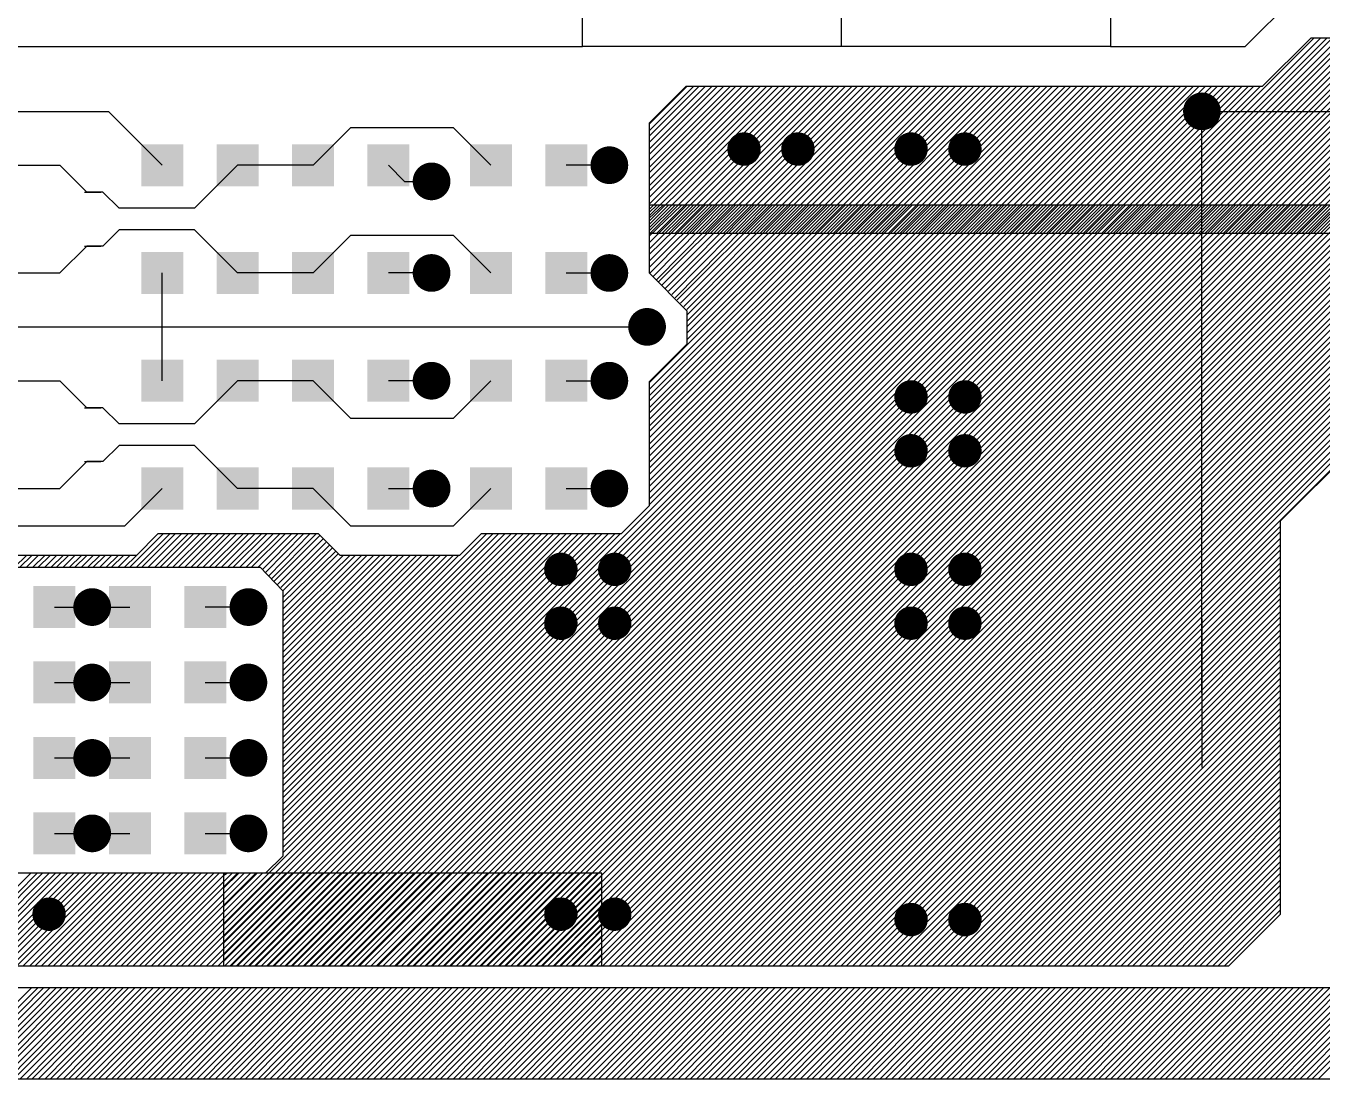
# Model space of a CAD drawing. Extents: x 295 to 953, y 10 to 290.
# Drawn here: x 759.2 to 809.6, y 85.5 to 126.5 of the extents above; entities that cross this region are included whole.
import ezdxf

# ---------------------------------------------------------------- set-up
doc = ezdxf.new("R2010")
doc.units = 0
doc.header["$LTSCALE"] = 5
doc.header["$MEASUREMENT"] = 0
doc.layers.get('0').update_dxf_attribs({"linetype": 'CONTINUOUS', "lineweight": 25})
doc.layers.add('ART01_PHO', color=7, linetype='CONTINUOUS')

msp = doc.modelspace()

# ---------------------------------------------------------------- linework, layer by layer
for points, const_width in [([(804.558, 123.138, 1), (805.291, 123.138, 1)], 0.733), ([(786.788, 121.671, 1), (787.438, 121.671, 1)], 0.65), ([(788.883, 121.671, 1), (789.533, 121.671, 1)], 0.65), ([(793.284, 121.671, 1), (793.934, 121.671, 1)], 0.65), ([(795.38, 121.671, 1), (796.029, 121.671, 1)], 0.65), ([(781.507, 121.043, 1), (782.241, 121.043, 1)], 0.733), ([(774.592, 120.414, 1), (775.326, 120.414, 1)], 0.733), ([(774.592, 116.852, 1), (775.326, 116.852, 1)], 0.733), ([(781.507, 116.852, 1), (782.241, 116.852, 1)], 0.733), ([(782.974, 114.756, 1), (783.708, 114.756, 1)], 0.733), ([(774.592, 112.661, 1), (775.326, 112.661, 1)], 0.733), ([(781.507, 112.661, 1), (782.241, 112.661, 1)], 0.733), ([(793.284, 112.032, 1), (793.934, 112.032, 1)], 0.65), ([(795.38, 112.032, 1), (796.029, 112.032, 1)], 0.65), ([(793.284, 109.936, 1), (793.934, 109.936, 1)], 0.65), ([(795.38, 109.936, 1), (796.029, 109.936, 1)], 0.65), ([(774.592, 108.47, 1), (775.326, 108.47, 1)], 0.733), ([(781.507, 108.47, 1), (782.241, 108.47, 1)], 0.733), ([(779.663, 105.326, 1), (780.313, 105.326, 1)], 0.65), ([(781.759, 105.326, 1), (782.408, 105.326, 1)], 0.65), ([(793.284, 105.326, 1), (793.934, 105.326, 1)], 0.65), ([(795.38, 105.326, 1), (796.029, 105.326, 1)], 0.65), ([(761.39, 103.859, 1), (762.124, 103.859, 1)], 0.733), ([(767.467, 103.859, 1), (768.201, 103.859, 1)], 0.733), ([(779.663, 103.231, 1), (780.313, 103.231, 1)], 0.65), ([(781.759, 103.231, 1), (782.408, 103.231, 1)], 0.65), ([(793.284, 103.231, 1), (793.934, 103.231, 1)], 0.65), ([(795.38, 103.231, 1), (796.029, 103.231, 1)], 0.65), ([(761.39, 100.926, 1), (762.124, 100.926, 1)], 0.733), ([(767.467, 100.926, 1), (768.201, 100.926, 1)], 0.733), ([(761.39, 97.992, 1), (762.124, 97.992, 1)], 0.733), ([(767.467, 97.992, 1), (768.201, 97.992, 1)], 0.733), ([(761.39, 95.058, 1), (762.124, 95.058, 1)], 0.733), ([(767.467, 95.058, 1), (768.201, 95.058, 1)], 0.733), ([(759.756, 91.915, 1), (760.406, 91.915, 1)], 0.65), ([(779.663, 91.915, 1), (780.313, 91.915, 1)], 0.65), ([(781.759, 91.915, 1), (782.408, 91.915, 1)], 0.65), ([(793.284, 91.706, 1), (793.934, 91.706, 1)], 0.65), ([(795.38, 91.706, 1), (796.029, 91.706, 1)], 0.65)]:
    msp.add_lwpolyline(points, format="xyb", close=True, dxfattribs=dict(const_width=const_width))
for points in [[(765.299, 121.86), (765.299, 120.225), (763.664, 121.86), (763.664, 120.225)], [(768.232, 121.86), (768.232, 120.225), (766.598, 121.86), (766.598, 120.225)], [(771.166, 121.86), (771.166, 120.225), (769.532, 121.86), (769.532, 120.225)], [(774.1, 121.86), (774.1, 120.225), (772.465, 121.86), (772.465, 120.225)], [(778.081, 121.86), (778.081, 120.225), (776.447, 121.86), (776.447, 120.225)], [(781.015, 121.86), (781.015, 120.225), (779.38, 121.86), (779.38, 120.225)], [(765.299, 117.669), (765.299, 116.034), (763.664, 117.669), (763.664, 116.034)], [(768.232, 117.669), (768.232, 116.034), (766.598, 117.669), (766.598, 116.034)], [(771.166, 117.669), (771.166, 116.034), (769.532, 117.669), (769.532, 116.034)], [(774.1, 117.669), (774.1, 116.034), (772.465, 117.669), (772.465, 116.034)], [(778.081, 117.669), (778.081, 116.034), (776.447, 117.669), (776.447, 116.034)], [(781.015, 117.669), (781.015, 116.034), (779.38, 117.669), (779.38, 116.034)], [(765.299, 113.478), (765.299, 111.843), (763.664, 113.478), (763.664, 111.843)], [(768.232, 113.478), (768.232, 111.843), (766.598, 113.478), (766.598, 111.843)], [(771.166, 113.478), (771.166, 111.843), (769.532, 113.478), (769.532, 111.843)], [(774.1, 113.478), (774.1, 111.843), (772.465, 113.478), (772.465, 111.843)], [(778.081, 113.478), (778.081, 111.843), (776.447, 113.478), (776.447, 111.843)], [(781.015, 113.478), (781.015, 111.843), (779.38, 113.478), (779.38, 111.843)], [(765.299, 109.287), (765.299, 107.652), (763.664, 109.287), (763.664, 107.652)], [(768.232, 109.287), (768.232, 107.652), (766.598, 109.287), (766.598, 107.652)], [(771.166, 109.287), (771.166, 107.652), (769.532, 109.287), (769.532, 107.652)], [(774.1, 109.287), (774.1, 107.652), (772.465, 109.287), (772.465, 107.652)], [(778.081, 109.287), (778.081, 107.652), (776.447, 109.287), (776.447, 107.652)], [(781.015, 109.287), (781.015, 107.652), (779.38, 109.287), (779.38, 107.652)], [(761.108, 104.677), (761.108, 103.042), (759.473, 104.677), (759.473, 103.042)], [(764.041, 104.677), (764.041, 103.042), (762.407, 104.677), (762.407, 103.042)], [(766.975, 104.677), (766.975, 103.042), (765.341, 104.677), (765.341, 103.042)], [(761.108, 101.743), (761.108, 100.109), (759.473, 101.743), (759.473, 100.109)], [(764.041, 101.743), (764.041, 100.109), (762.407, 101.743), (762.407, 100.109)], [(766.975, 101.743), (766.975, 100.109), (765.341, 101.743), (765.341, 100.109)], [(761.108, 98.809), (761.108, 97.175), (759.473, 98.809), (759.473, 97.175)], [(764.041, 98.809), (764.041, 97.175), (762.407, 98.809), (762.407, 97.175)], [(766.975, 98.809), (766.975, 97.175), (765.341, 98.809), (765.341, 97.175)], [(761.108, 95.876), (761.108, 94.241), (759.473, 95.876), (759.473, 94.241)], [(764.041, 95.876), (764.041, 94.241), (762.407, 95.876), (762.407, 94.241)], [(766.975, 95.876), (766.975, 94.241), (765.341, 95.876), (765.341, 94.241)]]:
    msp.add_solid(points)
at = {"layer": 'ART01_PHO', "color": 7}
for p, q in [((780.826, 125.653), (780.826, 127.748)), ((790.885, 127.748), (790.885, 125.653)), ((801.362, 127.748), (801.362, 125.653)), ((806.601, 125.653), (808.487, 127.539)), ((758.195, 125.653), (780.826, 125.653)), ((790.885, 125.653), (780.826, 125.653)), ((801.362, 125.653), (790.885, 125.653)), ((801.362, 125.653), (806.601, 125.653)), ((801.697, 118.402), (809.283, 125.988)), ((801.949, 118.402), (809.535, 125.988)), ((802.2, 118.402), (809.786, 125.988)), ((802.41, 118.402), (809.996, 125.988)), ((802.661, 118.402), (810.247, 125.988)), ((802.913, 118.402), (810.499, 125.988)), ((803.122, 118.402), (810.708, 125.988)), ((803.374, 118.402), (810.96, 125.988)), ((803.625, 118.402), (811.211, 125.988)), ((803.835, 118.402), (811.421, 125.988)), ((804.086, 118.402), (811.672, 125.988)), ((804.338, 118.402), (811.923, 125.988)), ((804.547, 118.402), (812.133, 125.988)), ((804.799, 118.402), (812.384, 125.988)), ((805.05, 118.402), (812.636, 125.988)), ((805.26, 118.402), (812.845, 125.988)), ((805.511, 118.402), (813.097, 125.988)), ((805.763, 118.402), (813.348, 125.988)), ((805.972, 118.402), (813.558, 125.988)), ((806.224, 118.402), (813.809, 125.988)), ((806.475, 118.402), (814.061, 125.988)), ((806.685, 118.402), (814.27, 125.988)), ((806.936, 118.402), (814.522, 125.988)), ((807.188, 118.402), (814.773, 125.988)), ((809.157, 125.988), (807.271, 124.102)), ((807.397, 118.402), (814.983, 125.988)), ((807.649, 118.402), (815.234, 125.988)), ((807.9, 118.402), (815.486, 125.988)), ((808.11, 118.402), (815.695, 125.988)), ((808.361, 118.402), (815.947, 125.988)), ((808.613, 118.402), (816.198, 125.988)), ((808.822, 118.402), (816.408, 125.988)), ((809.074, 118.402), (816.659, 125.988)), ((817.33, 125.988), (809.157, 125.988)), ((809.283, 118.402), (816.869, 125.988)), ((809.535, 118.402), (817.12, 125.988)), ((783.425, 122.635), (784.892, 124.102)), ((783.425, 122.384), (785.143, 124.102)), ((783.425, 122.174), (785.353, 124.102)), ((783.425, 121.923), (785.604, 124.102)), ((783.425, 121.671), (785.855, 124.102)), ((783.425, 121.462), (786.065, 124.102)), ((783.425, 121.21), (786.316, 124.102)), ((783.425, 120.959), (786.568, 124.102)), ((783.425, 120.749), (786.777, 124.102)), ((783.425, 120.498), (787.029, 124.102)), ((783.425, 120.246), (787.28, 124.102)), ((783.425, 120.037), (787.49, 124.102)), ((783.425, 119.785), (787.741, 124.102)), ((783.425, 119.534), (787.993, 124.102)), ((783.425, 119.324), (788.202, 124.102)), ((783.425, 119.073), (788.454, 124.102)), ((783.425, 118.863), (788.705, 124.102)), ((783.425, 118.612), (788.915, 124.102)), ((784.85, 124.102), (783.425, 122.677)), ((783.467, 118.402), (789.166, 124.102)), ((783.718, 118.402), (789.418, 124.102)), ((783.928, 118.402), (789.627, 124.102)), ((784.179, 118.402), (789.879, 124.102)), ((784.431, 118.402), (790.13, 124.102)), ((784.64, 118.402), (790.34, 124.102)), ((807.271, 124.102), (784.85, 124.102)), ((784.892, 118.402), (790.591, 124.102)), ((785.101, 118.402), (790.801, 124.102)), ((785.353, 118.402), (791.052, 124.102)), ((785.604, 118.402), (791.304, 124.102)), ((785.814, 118.402), (791.513, 124.102)), ((786.065, 118.402), (791.765, 124.102)), ((786.316, 118.402), (792.016, 124.102)), ((786.526, 118.402), (792.226, 124.102)), ((786.777, 118.402), (792.477, 124.102)), ((787.029, 118.402), (792.729, 124.102)), ((787.238, 118.402), (792.938, 124.102)), ((787.49, 118.402), (793.19, 124.102)), ((787.741, 118.402), (793.441, 124.102)), ((787.951, 118.402), (793.651, 124.102)), ((788.202, 118.402), (793.902, 124.102)), ((788.454, 118.402), (794.154, 124.102)), ((788.663, 118.402), (794.363, 124.102)), ((788.915, 118.402), (794.615, 124.102)), ((789.166, 118.402), (794.866, 124.102)), ((789.376, 118.402), (795.076, 124.102)), ((789.627, 118.402), (795.327, 124.102)), ((789.879, 118.402), (795.579, 124.102)), ((790.088, 118.402), (795.788, 124.102)), ((790.34, 118.402), (796.04, 124.102)), ((790.591, 118.402), (796.291, 124.102)), ((790.801, 118.402), (796.501, 124.102)), ((791.052, 118.402), (796.752, 124.102)), ((791.304, 118.402), (797.004, 124.102)), ((791.513, 118.402), (797.213, 124.102)), ((791.765, 118.402), (797.465, 124.102)), ((792.016, 118.402), (797.716, 124.102)), ((792.226, 118.402), (797.926, 124.102)), ((792.477, 118.402), (798.177, 124.102)), ((792.729, 118.402), (798.428, 124.102)), ((792.938, 118.402), (798.638, 124.102)), ((793.19, 118.402), (798.889, 124.102)), ((793.399, 118.402), (799.099, 124.102)), ((793.651, 118.402), (799.35, 124.102)), ((793.902, 118.402), (799.602, 124.102)), ((794.112, 118.402), (799.811, 124.102)), ((794.363, 118.402), (800.063, 124.102)), ((794.615, 118.402), (800.314, 124.102)), ((794.824, 118.402), (800.524, 124.102)), ((795.076, 118.402), (800.775, 124.102)), ((795.327, 118.402), (801.027, 124.102)), ((795.537, 118.402), (801.236, 124.102)), ((795.788, 118.402), (801.488, 124.102)), ((796.04, 118.402), (801.739, 124.102)), ((796.249, 118.402), (801.949, 124.102)), ((796.501, 118.402), (802.2, 124.102)), ((796.752, 118.402), (802.452, 124.102)), ((796.962, 118.402), (802.661, 124.102)), ((797.213, 118.402), (802.913, 124.102)), ((797.465, 118.402), (803.164, 124.102)), ((797.674, 118.402), (803.374, 124.102)), ((797.926, 118.402), (803.625, 124.102)), ((798.177, 118.402), (803.877, 124.102)), ((798.387, 118.402), (804.086, 124.102)), ((798.638, 118.402), (804.338, 124.102)), ((798.889, 118.402), (804.589, 124.102)), ((799.099, 118.402), (804.799, 124.102)), ((799.35, 118.402), (805.05, 124.102)), ((799.602, 118.402), (805.302, 124.102)), ((799.811, 118.402), (805.511, 124.102)), ((800.063, 118.402), (805.763, 124.102)), ((800.314, 118.402), (806.014, 124.102)), ((800.524, 118.402), (806.224, 124.102)), ((800.775, 118.402), (806.475, 124.102)), ((801.027, 118.402), (806.727, 124.102)), ((801.236, 118.402), (806.936, 124.102)), ((801.488, 118.402), (807.188, 124.102)), ((755.471, 123.138), (762.386, 123.138)), ((762.386, 123.138), (764.481, 121.043)), ((804.925, 100.507), (804.925, 123.138)), ((804.925, 123.138), (819.383, 123.138)), ((783.425, 122.677), (783.425, 118.402)), ((770.349, 121.043), (771.816, 122.509)), ((771.816, 122.509), (775.797, 122.509)), ((775.797, 122.509), (777.264, 121.043)), ((755.471, 121.043), (760.5, 121.043)), ((760.5, 121.043), (761.548, 119.995)), ((767.415, 121.043), (765.739, 119.366)), ((770.349, 121.043), (767.415, 121.043)), ((773.282, 121.043), (773.911, 120.414)), ((781.874, 121.043), (780.198, 121.043)), ((761.464, 119.995), (762.092, 119.995)), ((761.757, 119.995), (761.548, 119.995)), ((762.176, 119.995), (761.757, 119.995)), ((762.805, 119.366), (762.176, 119.995)), ((773.911, 120.414), (774.959, 120.414)), ((766.87, 91.035), (795.327, 119.492)), ((766.87, 90.784), (795.579, 119.492)), ((766.87, 90.574), (795.788, 119.492)), ((766.87, 90.323), (796.04, 119.492)), ((766.87, 90.071), (796.291, 119.492)), ((766.912, 89.903), (796.501, 119.492)), ((767.164, 89.903), (796.752, 119.492)), ((767.415, 89.903), (797.004, 119.492)), ((767.625, 89.903), (797.213, 119.492)), ((767.876, 89.903), (797.465, 119.492)), ((768.128, 89.903), (797.716, 119.492)), ((768.337, 89.903), (797.926, 119.492)), ((768.589, 89.903), (798.177, 119.492)), ((768.84, 89.903), (798.428, 119.492)), ((769.05, 89.903), (798.638, 119.492)), ((769.301, 89.903), (798.889, 119.492)), ((769.552, 89.903), (799.141, 119.492)), ((769.762, 89.903), (799.35, 119.492)), ((770.013, 89.903), (799.602, 119.492)), ((770.265, 89.903), (799.853, 119.492)), ((770.474, 89.903), (800.063, 119.492)), ((770.726, 89.903), (800.314, 119.492)), ((770.977, 89.903), (800.566, 119.492)), ((771.187, 89.903), (800.775, 119.492)), ((771.438, 89.903), (801.027, 119.492)), ((771.69, 89.903), (801.278, 119.492)), ((771.899, 89.903), (801.488, 119.492)), ((772.151, 89.903), (801.739, 119.492)), ((772.36, 89.903), (801.949, 119.492)), ((772.612, 89.903), (802.2, 119.492)), ((772.863, 89.903), (802.452, 119.492)), ((773.073, 89.903), (802.661, 119.492)), ((773.324, 89.903), (802.913, 119.492)), ((773.576, 89.903), (803.164, 119.492)), ((773.785, 89.903), (803.374, 119.492)), ((774.037, 89.903), (803.625, 119.492)), ((774.288, 89.903), (803.877, 119.492)), ((774.498, 89.903), (804.086, 119.492)), ((774.749, 89.903), (804.338, 119.492)), ((775.001, 89.903), (804.589, 119.492)), ((775.21, 89.903), (804.799, 119.492)), ((775.462, 89.903), (805.05, 119.492)), ((775.713, 89.903), (805.302, 119.492)), ((775.923, 89.903), (805.511, 119.492)), ((776.174, 89.903), (805.763, 119.492)), ((776.426, 89.903), (806.014, 119.492)), ((776.635, 89.903), (806.224, 119.492)), ((776.887, 89.903), (806.475, 119.492)), ((777.138, 89.903), (806.727, 119.492)), ((777.348, 89.903), (806.936, 119.492)), ((777.599, 89.903), (807.188, 119.492)), ((777.851, 89.903), (807.439, 119.492)), ((778.06, 89.903), (807.649, 119.492)), ((778.312, 89.903), (807.9, 119.492)), ((778.563, 89.903), (808.152, 119.492)), ((778.773, 89.903), (808.361, 119.492)), ((779.024, 89.903), (808.613, 119.492)), ((779.276, 89.903), (808.864, 119.492)), ((779.485, 89.903), (809.074, 119.492)), ((779.737, 89.903), (809.325, 119.492)), ((779.988, 89.903), (809.577, 119.492)), ((780.198, 89.903), (809.786, 119.492)), ((780.449, 89.903), (810.038, 119.492)), ((780.659, 89.903), (810.247, 119.492)), ((780.91, 89.903), (810.499, 119.492)), ((781.162, 89.903), (810.75, 119.492)), ((781.371, 89.903), (810.96, 119.492)), ((781.623, 89.903), (811.211, 119.492)), ((781.874, 89.903), (811.462, 119.492)), ((782.084, 89.903), (811.672, 119.492)), ((782.335, 89.903), (811.923, 119.492)), ((782.586, 89.903), (812.175, 119.492)), ((782.796, 89.903), (812.384, 119.492)), ((783.047, 89.903), (812.636, 119.492)), ((783.299, 89.903), (812.887, 119.492)), ((783.425, 119.45), (783.467, 119.492)), ((783.425, 119.199), (783.718, 119.492)), ((783.425, 118.989), (783.97, 119.492)), ((783.425, 118.738), (784.179, 119.492)), ((783.425, 118.486), (784.431, 119.492)), ((783.425, 118.277), (784.682, 119.492)), ((783.425, 118.025), (784.892, 119.492)), ((783.425, 117.774), (785.143, 119.492)), ((783.425, 117.564), (785.394, 119.492)), ((783.425, 117.313), (785.604, 119.492)), ((783.425, 117.061), (785.855, 119.492)), ((783.425, 112.577), (790.34, 119.492)), ((783.425, 112.325), (790.591, 119.492)), ((783.425, 112.074), (790.843, 119.492)), ((783.425, 111.864), (791.052, 119.492)), ((783.425, 111.613), (791.304, 119.492)), ((783.425, 111.403), (791.555, 119.492)), ((783.425, 111.152), (791.765, 119.492)), ((783.425, 110.9), (792.016, 119.492)), ((783.425, 110.691), (792.268, 119.492)), ((783.425, 110.439), (792.477, 119.492)), ((783.425, 110.188), (792.729, 119.492)), ((783.425, 109.978), (792.98, 119.492)), ((783.425, 109.727), (793.19, 119.492)), ((783.425, 109.475), (793.441, 119.492)), ((783.425, 109.266), (793.651, 119.492)), ((783.425, 109.014), (793.902, 119.492)), ((783.425, 108.763), (794.154, 119.492)), ((783.425, 108.553), (794.363, 119.492)), ((783.425, 108.302), (794.615, 119.492)), ((783.425, 108.05), (794.866, 119.492)), ((783.425, 107.841), (795.076, 119.492)), ((783.425, 119.492), (783.425, 116.852)), ((825.167, 119.492), (783.425, 119.492)), ((783.467, 116.852), (786.065, 119.492)), ((783.508, 89.903), (813.097, 119.492)), ((783.592, 116.726), (786.316, 119.492)), ((783.718, 116.6), (786.568, 119.492)), ((783.76, 89.903), (813.348, 119.492)), ((783.802, 116.516), (786.777, 119.492)), ((783.928, 116.391), (787.029, 119.492)), ((784.011, 89.903), (813.6, 119.492)), ((784.053, 116.265), (787.28, 119.492)), ((784.179, 116.139), (787.49, 119.492)), ((784.221, 89.903), (813.809, 119.492)), ((784.305, 116.013), (787.741, 119.492)), ((784.431, 115.888), (787.993, 119.492)), ((784.472, 89.903), (814.061, 119.492)), ((784.514, 115.804), (788.202, 119.492)), ((784.64, 115.678), (788.454, 119.492)), ((784.724, 89.903), (814.312, 119.492)), ((784.766, 115.552), (788.705, 119.492)), ((784.892, 115.427), (788.915, 119.492)), ((784.892, 115.217), (789.166, 119.492)), ((784.892, 114.966), (789.418, 119.492)), ((784.892, 114.756), (789.627, 119.492)), ((784.892, 114.505), (789.879, 119.492)), ((784.892, 114.253), (790.13, 119.492)), ((784.933, 89.903), (814.522, 119.492)), ((785.185, 89.903), (814.773, 119.492)), ((785.436, 89.903), (815.025, 119.492)), ((785.646, 89.903), (815.234, 119.492)), ((785.897, 89.903), (815.486, 119.492)), ((786.149, 89.903), (815.737, 119.492)), ((786.358, 89.903), (815.947, 119.492)), ((786.61, 89.903), (816.198, 119.492)), ((786.861, 89.903), (816.45, 119.492)), ((787.071, 89.903), (816.659, 119.492)), ((787.322, 89.903), (816.911, 119.492)), ((787.574, 89.903), (817.162, 119.492)), ((787.783, 89.903), (817.372, 119.492)), ((788.035, 89.903), (817.623, 119.492)), ((788.244, 89.903), (817.833, 119.492)), ((788.496, 89.903), (818.084, 119.492)), ((788.747, 89.903), (818.336, 119.492)), ((788.957, 89.903), (818.545, 119.492)), ((789.208, 89.903), (818.797, 119.492)), ((789.46, 89.903), (819.048, 119.492)), ((789.669, 89.903), (819.258, 119.492)), ((789.921, 89.903), (819.509, 119.492)), ((790.172, 89.903), (819.761, 119.492)), ((790.382, 89.903), (819.97, 119.492)), ((790.633, 89.903), (820.222, 119.492)), ((765.739, 119.366), (762.805, 119.366)), ((762.805, 118.528), (762.176, 117.899)), ((765.739, 118.528), (762.805, 118.528)), ((767.415, 116.852), (765.739, 118.528)), ((770.349, 116.852), (771.816, 118.318)), ((771.816, 118.318), (775.797, 118.318)), ((775.797, 118.318), (777.264, 116.852)), ((783.425, 118.402), (825.167, 118.402)), ((760.5, 116.852), (761.548, 117.899)), ((761.464, 117.899), (762.092, 117.899)), ((761.757, 117.899), (761.548, 117.899)), ((762.176, 117.899), (761.757, 117.899)), ((755.471, 116.852), (760.5, 116.852)), ((764.481, 112.661), (764.481, 116.852)), ((770.349, 116.852), (767.415, 116.852)), ((774.959, 116.852), (773.282, 116.852)), ((780.198, 116.852), (781.874, 116.852)), ((783.425, 116.852), (784.892, 115.385)), ((784.892, 115.385), (784.892, 114.086)), ((755.471, 114.756), (783.341, 114.756)), ((784.892, 114.086), (783.425, 112.619)), ((755.471, 112.661), (760.5, 112.661)), ((760.5, 112.661), (761.548, 111.613)), ((767.415, 112.661), (765.739, 110.984)), ((770.349, 112.661), (767.415, 112.661)), ((771.816, 111.194), (770.349, 112.661)), ((774.959, 112.661), (773.282, 112.661)), ((777.264, 112.661), (775.797, 111.194)), ((780.198, 112.661), (781.874, 112.661)), ((783.425, 112.619), (783.425, 107.799)), ((761.464, 111.613), (762.092, 111.613)), ((761.757, 111.613), (761.548, 111.613)), ((762.176, 111.613), (761.757, 111.613)), ((762.805, 110.984), (762.176, 111.613)), ((765.739, 110.984), (762.805, 110.984)), ((775.797, 111.194), (771.816, 111.194)), ((762.805, 110.146), (762.176, 109.517)), ((765.739, 110.146), (762.805, 110.146)), ((767.415, 108.47), (765.739, 110.146)), ((807.984, 107.212), (810.792, 110.02)), ((760.5, 108.47), (761.548, 109.517)), ((761.464, 109.517), (762.092, 109.517)), ((761.757, 109.517), (761.548, 109.517)), ((762.176, 109.517), (761.757, 109.517)), ((755.471, 108.47), (760.5, 108.47)), ((764.481, 108.47), (763.015, 107.003)), ((770.349, 108.47), (767.415, 108.47)), ((771.816, 107.003), (770.349, 108.47)), ((773.282, 108.47), (774.959, 108.47)), ((777.264, 108.47), (775.797, 107.003)), ((780.198, 108.47), (781.874, 108.47)), ((783.425, 107.799), (782.335, 106.709)), ((763.015, 107.003), (753.166, 107.003)), ((775.797, 107.003), (771.816, 107.003)), ((790.885, 89.903), (807.984, 107.003)), ((807.984, 91.915), (807.984, 107.212)), ((763.224, 105.41), (764.523, 106.709)), ((763.476, 105.41), (764.775, 106.709)), ((764.314, 106.709), (763.476, 105.871)), ((763.685, 105.41), (764.984, 106.709)), ((763.937, 105.41), (765.236, 106.709)), ((764.188, 105.41), (765.487, 106.709)), ((770.558, 106.709), (764.314, 106.709)), ((764.398, 105.41), (765.697, 106.709)), ((764.649, 105.41), (765.948, 106.709)), ((764.9, 105.41), (766.2, 106.709)), ((765.11, 105.41), (766.409, 106.709)), ((765.361, 105.41), (766.661, 106.709)), ((765.613, 105.41), (766.912, 106.709)), ((765.822, 105.41), (767.122, 106.709)), ((766.074, 105.41), (767.373, 106.709)), ((766.325, 105.41), (767.625, 106.709)), ((766.535, 105.41), (767.834, 106.709)), ((766.786, 105.41), (768.086, 106.709)), ((766.87, 91.748), (781.832, 106.709)), ((766.87, 91.496), (782.084, 106.709)), ((766.87, 91.286), (782.293, 106.709)), ((767.038, 105.41), (768.337, 106.709)), ((767.247, 105.41), (768.547, 106.709)), ((767.499, 105.41), (768.798, 106.709)), ((767.75, 105.41), (769.05, 106.709)), ((767.96, 105.41), (769.259, 106.709)), ((768.211, 105.41), (769.511, 106.709)), ((768.379, 105.326), (769.762, 106.709)), ((768.505, 105.201), (769.972, 106.709)), ((768.63, 105.075), (770.223, 106.709)), ((768.714, 104.949), (770.474, 106.709)), ((768.84, 104.865), (770.6, 106.626)), ((768.966, 104.74), (770.726, 106.5)), ((769.175, 98.788), (777.096, 106.709)), ((769.175, 98.537), (777.348, 106.709)), ((769.175, 98.327), (777.557, 106.709)), ((769.175, 98.076), (777.809, 106.709)), ((769.175, 97.824), (778.06, 106.709)), ((769.175, 97.615), (778.27, 106.709)), ((769.175, 97.363), (778.521, 106.709)), ((769.175, 97.154), (778.773, 106.709)), ((769.175, 96.902), (778.982, 106.709)), ((769.175, 96.651), (779.234, 106.709)), ((769.175, 96.441), (779.485, 106.709)), ((769.175, 96.19), (779.695, 106.709)), ((769.175, 95.939), (779.946, 106.709)), ((769.175, 95.729), (780.198, 106.709)), ((769.175, 95.478), (780.407, 106.709)), ((769.175, 95.226), (780.659, 106.709)), ((769.175, 95.016), (780.868, 106.709)), ((769.175, 94.765), (781.12, 106.709)), ((769.175, 94.514), (781.371, 106.709)), ((769.175, 94.304), (781.581, 106.709)), ((771.397, 105.871), (770.558, 106.709)), ((776.887, 106.709), (776.049, 105.871)), ((782.335, 106.709), (776.887, 106.709)), ((791.094, 89.903), (807.984, 106.793)), ((791.346, 89.903), (807.984, 106.542)), ((769.091, 104.614), (770.852, 106.374)), ((769.175, 104.488), (770.977, 106.248)), ((769.175, 104.237), (771.103, 106.165)), ((769.175, 104.027), (771.229, 106.039)), ((769.175, 103.776), (771.313, 105.913)), ((791.597, 89.903), (807.984, 106.29)), ((791.807, 89.903), (807.984, 106.081)), ((763.476, 105.871), (752.327, 105.871)), ((756.309, 105.41), (768.295, 105.41)), ((758.74, 105.41), (759.201, 105.871)), ((758.949, 105.41), (759.41, 105.871)), ((759.201, 105.41), (759.662, 105.871)), ((759.452, 105.41), (759.913, 105.871)), ((759.662, 105.41), (760.123, 105.871)), ((759.913, 105.41), (760.374, 105.871)), ((760.165, 105.41), (760.626, 105.871)), ((760.374, 105.41), (760.835, 105.871)), ((760.626, 105.41), (761.087, 105.871)), ((760.877, 105.41), (761.338, 105.871)), ((761.087, 105.41), (761.548, 105.871)), ((761.338, 105.41), (761.799, 105.871)), ((761.59, 105.41), (762.051, 105.871)), ((761.799, 105.41), (762.26, 105.871)), ((762.051, 105.41), (762.512, 105.871)), ((762.302, 105.41), (762.763, 105.871)), ((762.512, 105.41), (762.973, 105.871)), ((762.763, 105.41), (763.224, 105.871)), ((763.015, 105.41), (763.476, 105.871)), ((768.295, 105.41), (769.175, 104.488)), ((769.175, 103.524), (771.522, 105.871)), ((769.175, 103.315), (771.774, 105.871)), ((769.175, 103.063), (771.983, 105.871)), ((769.175, 102.812), (772.235, 105.871)), ((769.175, 102.602), (772.444, 105.871)), ((769.175, 102.351), (772.696, 105.871)), ((769.175, 102.099), (772.947, 105.871)), ((769.175, 101.89), (773.157, 105.871)), ((769.175, 101.638), (773.408, 105.871)), ((769.175, 101.387), (773.66, 105.871)), ((769.175, 101.177), (773.869, 105.871)), ((769.175, 100.926), (774.121, 105.871)), ((769.175, 100.674), (774.372, 105.871)), ((769.175, 100.465), (774.582, 105.871)), ((769.175, 100.213), (774.833, 105.871)), ((769.175, 99.962), (775.085, 105.871)), ((769.175, 99.752), (775.294, 105.871)), ((769.175, 99.501), (775.546, 105.871)), ((769.175, 99.249), (775.797, 105.871)), ((769.175, 99.04), (776.007, 105.871)), ((776.049, 105.871), (771.397, 105.871)), ((792.058, 89.903), (807.984, 105.829)), ((792.31, 89.903), (807.984, 105.578)), ((792.519, 89.903), (807.984, 105.368)), ((792.771, 89.903), (807.984, 105.117)), ((769.175, 104.488), (769.175, 94.178)), ((793.022, 89.903), (807.984, 104.865)), ((793.232, 89.903), (807.984, 104.656)), ((793.483, 89.903), (807.984, 104.404)), ((793.735, 89.903), (807.984, 104.195)), ((793.944, 89.903), (807.984, 103.943)), ((760.29, 103.859), (763.224, 103.859)), ((767.834, 103.859), (766.158, 103.859)), ((794.196, 89.903), (807.984, 103.692)), ((794.447, 89.903), (807.984, 103.482)), ((804.925, 103.398), (804.925, 97.615)), ((794.657, 89.903), (807.984, 103.231)), ((794.908, 89.903), (807.984, 102.979)), ((795.159, 89.903), (807.984, 102.77)), ((795.369, 89.903), (807.984, 102.518)), ((795.62, 89.903), (807.984, 102.267)), ((795.872, 89.903), (807.984, 102.057)), ((796.081, 89.903), (807.984, 101.806)), ((796.333, 89.903), (807.984, 101.554)), ((796.543, 89.903), (807.984, 101.345)), ((760.29, 100.926), (763.224, 100.926)), ((766.158, 100.926), (767.834, 100.926)), ((796.794, 89.903), (807.984, 101.093)), ((797.045, 89.903), (807.984, 100.842)), ((797.255, 89.903), (807.984, 100.632)), ((797.506, 89.903), (807.984, 100.381)), ((797.758, 89.903), (807.984, 100.13)), ((797.967, 89.903), (807.984, 99.92)), ((798.219, 89.903), (807.984, 99.668)), ((798.47, 89.903), (807.984, 99.417)), ((798.68, 89.903), (807.984, 99.207)), ((798.931, 89.903), (807.984, 98.956)), ((799.183, 89.903), (807.984, 98.705)), ((799.392, 89.903), (807.984, 98.495)), ((760.29, 97.992), (763.224, 97.992)), ((766.158, 97.992), (767.834, 97.992)), ((799.644, 89.903), (807.984, 98.244)), ((799.895, 89.903), (807.984, 97.992)), ((800.105, 89.903), (807.984, 97.783)), ((800.356, 89.903), (807.984, 97.531)), ((800.608, 89.903), (807.984, 97.28)), ((800.817, 89.903), (807.984, 97.07)), ((801.069, 89.903), (807.984, 96.819)), ((801.32, 89.903), (807.984, 96.567)), ((801.53, 89.903), (807.984, 96.358)), ((801.781, 89.903), (807.984, 96.106)), ((802.033, 89.903), (807.984, 95.897)), ((802.242, 89.903), (807.984, 95.645)), ((802.494, 89.903), (807.984, 95.394)), ((760.29, 95.058), (763.224, 95.058)), ((766.158, 95.058), (767.834, 95.058)), ((802.745, 89.903), (807.984, 95.184)), ((802.955, 89.903), (807.984, 94.933)), ((803.206, 89.903), (807.984, 94.681)), ((803.458, 89.903), (807.984, 94.472)), ((769.175, 94.178), (768.505, 93.508)), ((803.667, 89.903), (807.984, 94.22)), ((803.919, 89.903), (807.984, 93.969)), ((755.764, 89.903), (759.368, 93.508)), ((756.016, 89.903), (759.62, 93.508)), ((756.225, 89.903), (759.829, 93.508)), ((756.477, 89.903), (760.081, 93.508)), ((756.728, 89.903), (760.332, 93.508)), ((756.938, 89.903), (760.542, 93.508)), ((757.189, 89.903), (760.793, 93.508)), ((781.581, 93.508), (757.189, 93.508)), ((757.44, 89.903), (761.045, 93.508)), ((757.65, 89.903), (761.254, 93.508)), ((757.901, 89.903), (761.506, 93.508)), ((758.111, 89.903), (761.715, 93.508)), ((758.362, 89.903), (761.967, 93.508)), ((758.614, 89.903), (762.218, 93.508)), ((758.824, 89.903), (762.428, 93.508)), ((759.075, 89.903), (762.679, 93.508)), ((759.326, 89.903), (762.931, 93.508)), ((759.536, 89.903), (763.14, 93.508)), ((759.787, 89.903), (763.392, 93.508)), ((760.039, 89.903), (763.643, 93.508)), ((760.248, 89.903), (763.853, 93.508)), ((760.5, 89.903), (764.104, 93.508)), ((760.751, 89.903), (764.356, 93.508)), ((760.961, 89.903), (764.565, 93.508)), ((761.212, 89.903), (764.817, 93.508)), ((761.464, 89.903), (765.068, 93.508)), ((761.673, 89.903), (765.278, 93.508)), ((761.925, 89.903), (765.529, 93.508)), ((762.176, 89.903), (765.781, 93.508)), ((762.386, 89.903), (765.99, 93.508)), ((762.637, 89.903), (766.242, 93.508)), ((762.889, 89.903), (766.493, 93.508)), ((763.098, 89.903), (766.703, 93.508)), ((763.35, 89.903), (766.954, 93.508)), ((763.601, 89.903), (767.206, 93.508)), ((763.811, 89.903), (767.415, 93.508)), ((764.062, 89.903), (767.667, 93.508)), ((764.314, 89.903), (767.918, 93.508)), ((764.523, 89.903), (768.128, 93.508)), ((764.775, 89.903), (768.379, 93.508)), ((765.026, 89.903), (768.63, 93.508)), ((765.236, 89.903), (768.84, 93.508)), ((765.487, 89.903), (769.091, 93.508)), ((765.697, 89.903), (769.301, 93.508)), ((765.948, 89.903), (769.552, 93.508)), ((766.2, 89.903), (769.804, 93.508)), ((766.409, 89.903), (770.013, 93.508)), ((766.661, 89.903), (770.265, 93.508)), ((766.87, 93.424), (766.996, 93.508)), ((766.87, 93.172), (767.206, 93.508)), ((766.87, 92.921), (767.457, 93.508)), ((766.87, 92.711), (767.667, 93.508)), ((766.87, 92.46), (767.918, 93.508)), ((766.87, 92.209), (768.169, 93.508)), ((766.87, 91.999), (768.379, 93.508)), ((768.505, 93.508), (766.87, 93.508)), ((766.87, 93.508), (766.87, 89.903)), ((766.912, 89.903), (770.516, 93.508)), ((767.122, 89.903), (770.726, 93.508)), ((767.373, 89.903), (770.977, 93.508)), ((767.625, 89.903), (771.229, 93.508)), ((767.834, 89.903), (771.438, 93.508)), ((768.086, 89.903), (771.69, 93.508)), ((768.337, 89.903), (771.941, 93.508)), ((768.547, 89.903), (772.151, 93.508)), ((768.798, 89.903), (772.402, 93.508)), ((769.05, 89.903), (772.654, 93.508)), ((769.259, 89.903), (772.863, 93.508)), ((769.511, 89.903), (773.115, 93.508)), ((769.762, 89.903), (773.366, 93.508)), ((769.972, 89.903), (773.576, 93.508)), ((770.223, 89.903), (773.827, 93.508)), ((770.474, 89.903), (774.079, 93.508)), ((770.684, 89.903), (774.288, 93.508)), ((770.935, 89.903), (774.54, 93.508)), ((771.187, 89.903), (774.791, 93.508)), ((771.397, 89.903), (775.001, 93.508)), ((771.648, 89.903), (775.252, 93.508)), ((771.899, 89.903), (775.504, 93.508)), ((772.109, 89.903), (775.713, 93.508)), ((772.36, 89.903), (775.965, 93.508)), ((772.612, 89.903), (776.216, 93.508)), ((772.821, 89.903), (776.426, 93.508)), ((773.073, 89.903), (776.677, 93.508)), ((773.324, 89.903), (776.929, 93.508)), ((773.534, 89.903), (777.138, 93.508)), ((773.785, 89.903), (777.39, 93.508)), ((773.995, 89.903), (777.599, 93.508)), ((774.246, 89.903), (777.851, 93.508)), ((774.498, 89.903), (778.102, 93.508)), ((774.707, 89.903), (778.312, 93.508)), ((774.959, 89.903), (778.563, 93.508)), ((775.21, 89.903), (778.815, 93.508)), ((775.42, 89.903), (779.024, 93.508)), ((775.671, 89.903), (779.276, 93.508)), ((775.923, 89.903), (779.527, 93.508)), ((776.132, 89.903), (779.737, 93.508)), ((776.384, 89.903), (779.988, 93.508)), ((776.635, 89.903), (780.24, 93.508)), ((776.845, 89.903), (780.449, 93.508)), ((777.096, 89.903), (780.701, 93.508)), ((777.348, 89.903), (780.952, 93.508)), ((777.557, 89.903), (781.162, 93.508)), ((777.809, 89.903), (781.413, 93.508)), ((778.06, 89.903), (781.581, 93.424)), ((781.581, 89.903), (781.581, 93.508)), ((804.17, 89.903), (807.984, 93.759)), ((804.38, 89.903), (807.984, 93.508)), ((778.27, 89.903), (781.581, 93.214)), ((778.521, 89.903), (781.581, 92.963)), ((804.631, 89.903), (807.984, 93.256)), ((804.841, 89.903), (807.984, 93.047)), ((805.092, 89.903), (807.984, 92.795)), ((778.773, 89.903), (781.581, 92.711)), ((778.982, 89.903), (781.581, 92.502)), ((805.344, 89.903), (807.984, 92.544)), ((805.553, 89.903), (807.984, 92.334)), ((779.234, 89.903), (781.581, 92.25)), ((779.485, 89.903), (781.581, 92.041)), ((779.695, 89.903), (781.581, 91.789)), ((805.805, 89.903), (807.984, 92.083)), ((805.972, 89.903), (807.984, 91.915)), ((779.946, 89.903), (781.581, 91.538)), ((780.198, 89.903), (781.581, 91.328)), ((780.407, 89.903), (781.581, 91.077)), ((780.659, 89.903), (781.581, 90.825)), ((780.91, 89.903), (781.581, 90.616)), ((781.12, 89.903), (781.581, 90.364)), ((731.666, 89.903), (781.581, 89.903)), ((766.87, 89.903), (805.972, 89.903)), ((781.371, 89.903), (781.581, 90.113)), ((517.799, 89.065), (841.805, 89.065)), ((755.848, 85.503), (759.41, 89.065)), ((756.099, 85.503), (759.662, 89.065)), ((756.351, 85.503), (759.871, 89.065)), ((756.56, 85.503), (760.123, 89.065)), ((756.812, 85.503), (760.374, 89.065)), ((757.063, 85.503), (760.584, 89.065)), ((757.273, 85.503), (760.835, 89.065)), ((757.524, 85.503), (761.087, 89.065)), ((757.776, 85.503), (761.296, 89.065)), ((757.985, 85.503), (761.548, 89.065)), ((758.237, 85.503), (761.799, 89.065)), ((758.488, 85.503), (762.009, 89.065)), ((758.698, 85.503), (762.26, 89.065)), ((758.949, 85.503), (762.512, 89.065)), ((759.201, 85.503), (762.721, 89.065)), ((759.41, 85.503), (762.973, 89.065)), ((759.662, 85.503), (763.182, 89.065)), ((759.913, 85.503), (763.434, 89.065)), ((760.123, 85.503), (763.685, 89.065)), ((760.374, 85.503), (763.895, 89.065)), ((760.626, 85.503), (764.146, 89.065)), ((760.835, 85.503), (764.398, 89.065)), ((761.087, 85.503), (764.607, 89.065)), ((761.296, 85.503), (764.859, 89.065)), ((761.548, 85.503), (765.11, 89.065)), ((761.799, 85.503), (765.32, 89.065)), ((762.009, 85.503), (765.571, 89.065)), ((762.26, 85.503), (765.822, 89.065)), ((762.512, 85.503), (766.032, 89.065)), ((762.721, 85.503), (766.283, 89.065)), ((762.973, 85.503), (766.535, 89.065)), ((763.224, 85.503), (766.744, 89.065)), ((763.434, 85.503), (766.996, 89.065)), ((763.685, 85.503), (767.247, 89.065)), ((763.937, 85.503), (767.457, 89.065)), ((764.146, 85.503), (767.708, 89.065)), ((764.398, 85.503), (767.96, 89.065)), ((764.649, 85.503), (768.169, 89.065)), ((764.859, 85.503), (768.421, 89.065)), ((765.11, 85.503), (768.672, 89.065)), ((765.361, 85.503), (768.882, 89.065)), ((765.571, 85.503), (769.133, 89.065)), ((765.822, 85.503), (769.385, 89.065)), ((766.074, 85.503), (769.594, 89.065)), ((766.283, 85.503), (769.846, 89.065)), ((766.535, 85.503), (770.097, 89.065)), ((766.786, 85.503), (770.307, 89.065)), ((766.996, 85.503), (770.558, 89.065)), ((767.247, 85.503), (770.768, 89.065)), ((767.499, 85.503), (771.019, 89.065)), ((767.708, 85.503), (771.271, 89.065)), ((767.96, 85.503), (771.48, 89.065)), ((768.211, 85.503), (771.732, 89.065)), ((768.421, 85.503), (771.983, 89.065)), ((768.672, 85.503), (772.193, 89.065)), ((768.924, 85.503), (772.444, 89.065)), ((769.133, 85.503), (772.696, 89.065)), ((769.385, 85.503), (772.905, 89.065)), ((769.594, 85.503), (773.157, 89.065)), ((769.846, 85.503), (773.408, 89.065)), ((770.097, 85.503), (773.618, 89.065)), ((770.307, 85.503), (773.869, 89.065)), ((770.558, 85.503), (774.121, 89.065)), ((770.81, 85.503), (774.33, 89.065)), ((771.019, 85.503), (774.582, 89.065)), ((771.271, 85.503), (774.833, 89.065)), ((771.522, 85.503), (775.043, 89.065)), ((771.732, 85.503), (775.294, 89.065)), ((771.983, 85.503), (775.546, 89.065)), ((772.235, 85.503), (775.755, 89.065)), ((772.444, 85.503), (776.007, 89.065)), ((772.696, 85.503), (776.258, 89.065)), ((772.947, 85.503), (776.468, 89.065)), ((773.157, 85.503), (776.719, 89.065)), ((773.408, 85.503), (776.971, 89.065)), ((773.66, 85.503), (777.18, 89.065)), ((773.869, 85.503), (777.432, 89.065)), ((774.121, 85.503), (777.683, 89.065)), ((774.372, 85.503), (777.893, 89.065)), ((774.582, 85.503), (778.144, 89.065)), ((774.833, 85.503), (778.395, 89.065)), ((775.085, 85.503), (778.605, 89.065)), ((775.294, 85.503), (778.856, 89.065)), ((775.546, 85.503), (779.066, 89.065)), ((775.797, 85.503), (779.317, 89.065)), ((776.007, 85.503), (779.569, 89.065)), ((776.258, 85.503), (779.779, 89.065)), ((776.51, 85.503), (780.03, 89.065)), ((776.719, 85.503), (780.281, 89.065)), ((776.971, 85.503), (780.491, 89.065)), ((777.18, 85.503), (780.742, 89.065)), ((777.432, 85.503), (780.994, 89.065)), ((777.683, 85.503), (781.203, 89.065)), ((777.893, 85.503), (781.455, 89.065)), ((778.144, 85.503), (781.706, 89.065)), ((778.395, 85.503), (781.916, 89.065)), ((778.605, 85.503), (782.167, 89.065)), ((778.856, 85.503), (782.419, 89.065)), ((779.108, 85.503), (782.628, 89.065)), ((779.317, 85.503), (782.88, 89.065)), ((779.569, 85.503), (783.131, 89.065)), ((779.82, 85.503), (783.341, 89.065)), ((780.03, 85.503), (783.592, 89.065)), ((780.281, 85.503), (783.844, 89.065)), ((780.533, 85.503), (784.053, 89.065)), ((780.742, 85.503), (784.305, 89.065)), ((780.994, 85.503), (784.556, 89.065)), ((781.245, 85.503), (784.766, 89.065)), ((781.455, 85.503), (785.017, 89.065)), ((781.706, 85.503), (785.269, 89.065)), ((781.958, 85.503), (785.478, 89.065)), ((782.167, 85.503), (785.73, 89.065)), ((782.419, 85.503), (785.981, 89.065)), ((782.67, 85.503), (786.191, 89.065)), ((782.88, 85.503), (786.442, 89.065)), ((783.131, 85.503), (786.694, 89.065)), ((783.383, 85.503), (786.903, 89.065)), ((783.592, 85.503), (787.155, 89.065)), ((783.844, 85.503), (787.364, 89.065)), ((784.095, 85.503), (787.616, 89.065)), ((784.305, 85.503), (787.867, 89.065)), ((784.556, 85.503), (788.077, 89.065)), ((784.808, 85.503), (788.328, 89.065)), ((785.017, 85.503), (788.58, 89.065)), ((785.269, 85.503), (788.789, 89.065)), ((785.478, 85.503), (789.041, 89.065)), ((785.73, 85.503), (789.292, 89.065)), ((785.981, 85.503), (789.502, 89.065)), ((786.191, 85.503), (789.753, 89.065)), ((786.442, 85.503), (790.005, 89.065)), ((786.694, 85.503), (790.214, 89.065)), ((786.903, 85.503), (790.466, 89.065)), ((787.155, 85.503), (790.717, 89.065)), ((787.406, 85.503), (790.927, 89.065)), ((787.616, 85.503), (791.178, 89.065)), ((787.867, 85.503), (791.429, 89.065)), ((788.119, 85.503), (791.639, 89.065)), ((788.328, 85.503), (791.89, 89.065)), ((788.58, 85.503), (792.142, 89.065)), ((788.831, 85.503), (792.352, 89.065)), ((789.041, 85.503), (792.603, 89.065)), ((789.292, 85.503), (792.854, 89.065)), ((789.544, 85.503), (793.064, 89.065)), ((789.753, 85.503), (793.315, 89.065)), ((790.005, 85.503), (793.567, 89.065)), ((790.256, 85.503), (793.776, 89.065)), ((790.466, 85.503), (794.028, 89.065)), ((790.717, 85.503), (794.279, 89.065)), ((790.968, 85.503), (794.489, 89.065)), ((791.178, 85.503), (794.74, 89.065)), ((791.429, 85.503), (794.95, 89.065)), ((791.681, 85.503), (795.201, 89.065)), ((791.89, 85.503), (795.453, 89.065)), ((792.142, 85.503), (795.662, 89.065)), ((792.393, 85.503), (795.914, 89.065)), ((792.603, 85.503), (796.165, 89.065)), ((792.854, 85.503), (796.375, 89.065)), ((793.106, 85.503), (796.626, 89.065)), ((793.315, 85.503), (796.878, 89.065)), ((793.567, 85.503), (797.087, 89.065)), ((793.776, 85.503), (797.339, 89.065)), ((794.028, 85.503), (797.59, 89.065)), ((794.279, 85.503), (797.8, 89.065)), ((794.489, 85.503), (798.051, 89.065)), ((794.74, 85.503), (798.303, 89.065)), ((794.992, 85.503), (798.512, 89.065)), ((795.201, 85.503), (798.764, 89.065)), ((795.453, 85.503), (799.015, 89.065)), ((795.704, 85.503), (799.225, 89.065)), ((795.914, 85.503), (799.476, 89.065)), ((796.165, 85.503), (799.728, 89.065)), ((796.417, 85.503), (799.937, 89.065)), ((796.626, 85.503), (800.189, 89.065)), ((796.878, 85.503), (800.44, 89.065)), ((797.129, 85.503), (800.65, 89.065)), ((797.339, 85.503), (800.901, 89.065)), ((797.59, 85.503), (801.153, 89.065)), ((797.842, 85.503), (801.362, 89.065)), ((798.051, 85.503), (801.614, 89.065)), ((798.303, 85.503), (801.865, 89.065)), ((798.554, 85.503), (802.075, 89.065)), ((798.764, 85.503), (802.326, 89.065)), ((799.015, 85.503), (802.578, 89.065)), ((799.267, 85.503), (802.787, 89.065)), ((799.476, 85.503), (803.039, 89.065)), ((799.728, 85.503), (803.248, 89.065)), ((799.979, 85.503), (803.5, 89.065)), ((800.189, 85.503), (803.751, 89.065)), ((800.44, 85.503), (803.961, 89.065)), ((800.692, 85.503), (804.212, 89.065)), ((800.901, 85.503), (804.463, 89.065)), ((801.153, 85.503), (804.673, 89.065)), ((801.362, 85.503), (804.925, 89.065)), ((801.614, 85.503), (805.176, 89.065)), ((801.865, 85.503), (805.386, 89.065)), ((802.075, 85.503), (805.637, 89.065)), ((802.326, 85.503), (805.888, 89.065)), ((802.578, 85.503), (806.098, 89.065)), ((802.787, 85.503), (806.349, 89.065)), ((803.039, 85.503), (806.601, 89.065)), ((803.29, 85.503), (806.81, 89.065)), ((803.5, 85.503), (807.062, 89.065)), ((803.751, 85.503), (807.313, 89.065)), ((804.002, 85.503), (807.523, 89.065)), ((804.212, 85.503), (807.774, 89.065)), ((804.463, 85.503), (808.026, 89.065)), ((804.715, 85.503), (808.235, 89.065)), ((804.925, 85.503), (808.487, 89.065)), ((805.176, 85.503), (808.738, 89.065)), ((805.427, 85.503), (808.948, 89.065)), ((805.637, 85.503), (809.199, 89.065)), ((805.888, 85.503), (809.451, 89.065)), ((806.14, 85.503), (809.66, 89.065)), ((806.349, 85.503), (809.912, 89.065)), ((806.601, 85.503), (810.163, 89.065)), ((806.852, 85.503), (810.373, 89.065)), ((807.062, 85.503), (810.624, 89.065)), ((807.313, 85.503), (810.876, 89.065)), ((807.565, 85.503), (811.085, 89.065)), ((807.774, 85.503), (811.337, 89.065)), ((808.026, 85.503), (811.546, 89.065)), ((808.277, 85.503), (811.798, 89.065)), ((808.487, 85.503), (812.049, 89.065)), ((808.738, 85.503), (812.259, 89.065)), ((808.99, 85.503), (812.51, 89.065)), ((809.199, 85.503), (812.762, 89.065)), ((809.451, 85.503), (812.971, 89.065)), ((864.856, 85.503), (505.98, 85.503))]:
    msp.add_line(p, q, dxfattribs=at)

doc.saveas('drawing.dxf')
